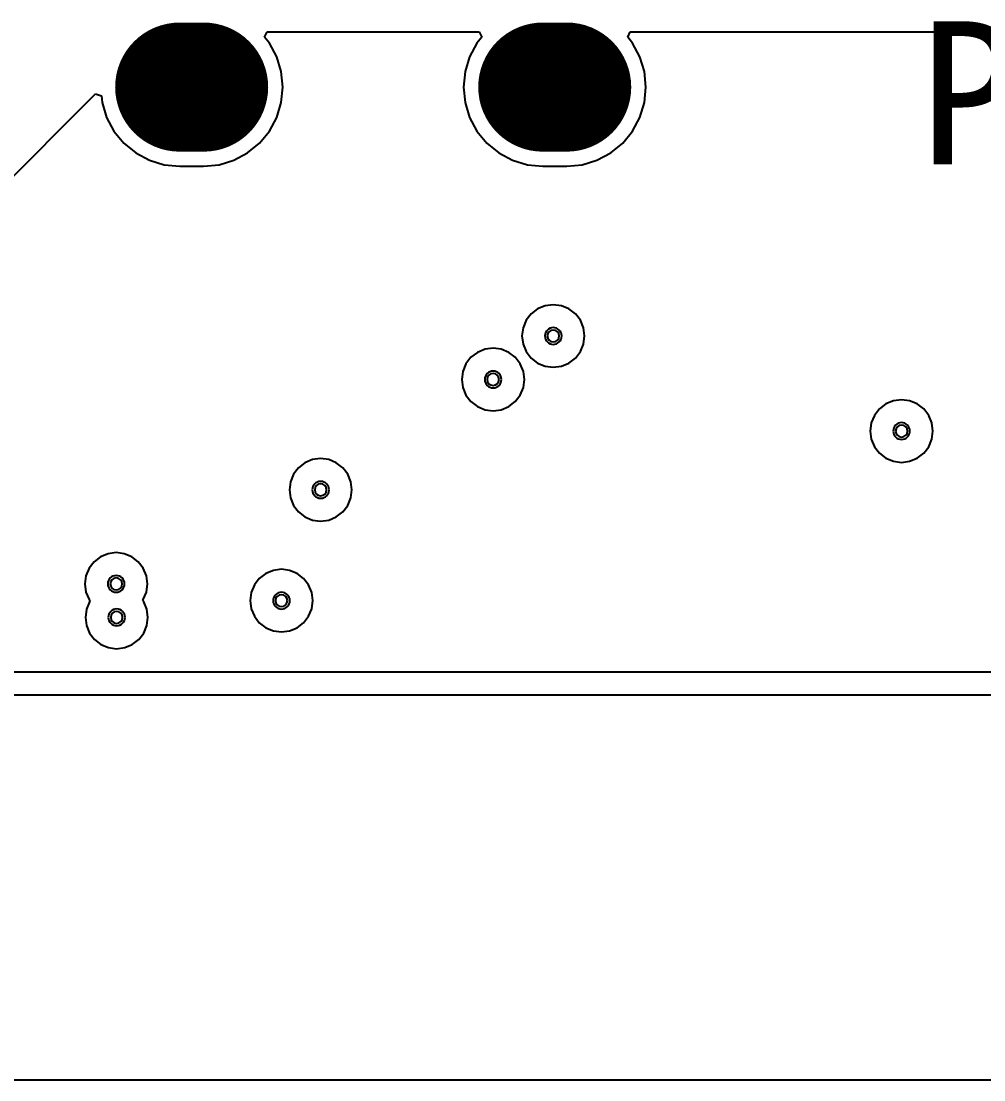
# Model space of a CAD drawing. Header units: inches. Extents: x 32166 to 34772, y 2386 to 4229.
# Drawn here: x 33898.3 to 33985.4, y 3771.9 to 3867.6 of the extents above; entities that cross this region are included whole.
import ezdxf

# ---------------------------------------------------------------- set-up
doc = ezdxf.new("R2010")
doc.units = ezdxf.units.IN
doc.header["$LTSCALE"] = 0.64311
doc.header["$MEASUREMENT"] = 0
for name, color, linetype in [('KEEPOUTLAYER', 6, 'CONTINUOUS'), ('MULTILAYER', 9, 'CONTINUOUS'), ('TOPLAYER', 1, 'CONTINUOUS'), ('TOPOVERLAY', 2, 'CONTINUOUS'), ('TOPSOLDER', 216, 'CONTINUOUS')]:
    doc.layers.add(name, color=color, linetype=linetype)
doc.styles.get("Standard").update_dxf_attribs({"font": 'txt', "width": 0.8})

msp = doc.modelspace()

# ---------------------------------------------------------------- linework, layer by layer
at = {"layer": 'KEEPOUTLAYER'}
for p, q in [((32893.167, 3806.731), (34340.368, 3806.731)), ((32893.167, 3771.91), (34340.368, 3771.91))]:
    msp.add_line(p, q, dxfattribs=at)
at = {"layer": 'MULTILAYER', "const_width": 10.8}
for points in [[(33912.644, 3861.682), (33914.804, 3861.682)], [(33945.476, 3861.682), (33947.636, 3861.682)]]:
    msp.add_lwpolyline(points, dxfattribs=at)
at = {"layer": 'MULTILAYER', "const_width": 5.4}
for points in [[(33915.344, 3861.682, 1), (33909.944, 3861.682, 1)], [(33917.504, 3861.682, 1), (33912.104, 3861.682, 1)], [(33948.176, 3861.682, 1), (33942.776, 3861.682, 1)], [(33950.336, 3861.682, 1), (33944.936, 3861.682, 1)]]:
    msp.add_lwpolyline(points, format="xyb", close=True, dxfattribs=at)
at = {"layer": 'MULTILAYER'}
for centre, start, end in [((33946.426, 3839.175), 0, 180), ((33946.426, 3839.175), 180, 0), ((33940.983, 3835.244), 0, 180), ((33940.983, 3835.244), 180, 0), ((33977.919, 3830.578), 0, 180), ((33977.919, 3830.578), 180, 0), ((33925.388, 3825.264), 0, 180), ((33925.388, 3825.264), 180, 0), ((33906.897, 3816.754), 0, 180), ((33906.897, 3816.754), 180, 0), ((33921.843, 3815.242), 0, 180), ((33921.843, 3815.242), 180, 0), ((33906.94, 3813.73), 0, 180), ((33906.94, 3813.73), 180, 0)]:
    msp.add_arc(centre, 0.54, start, end, dxfattribs=at)
at = {"layer": 'TOPLAYER'}
for p, q in [((33920.319, 3866.197), (33920.554, 3866.693)), ((33920.759, 3865.661), (33920.319, 3866.197)), ((33920.554, 3866.693), (33939.726, 3866.693)), ((33939.96, 3866.197), (33939.521, 3865.661)), ((33939.726, 3866.693), (33939.96, 3866.197)), ((33953.151, 3866.197), (33953.386, 3866.693)), ((33953.591, 3865.661), (33953.151, 3866.197)), ((33953.386, 3866.693), (34003.368, 3866.693)), ((33921.421, 3864.423), (33920.759, 3865.661)), ((33939.521, 3865.661), (33938.859, 3864.423)), ((33954.253, 3864.423), (33953.591, 3865.661)), ((33921.829, 3863.079), (33921.421, 3864.423)), ((33938.859, 3864.423), (33938.451, 3863.079)), ((33954.661, 3863.079), (33954.253, 3864.423)), ((33921.966, 3861.682), (33921.829, 3863.079)), ((33938.451, 3863.079), (33938.313, 3861.682)), ((33954.798, 3861.682), (33954.661, 3863.079)), ((33879.521, 3835.557), (33905.042, 3861.079)), ((33905.042, 3861.079), (33905.559, 3860.894)), ((33921.829, 3860.285), (33921.966, 3861.682)), ((33938.313, 3861.682), (33938.451, 3860.285)), ((33954.661, 3860.285), (33954.798, 3861.682)), ((33905.559, 3860.894), (33905.619, 3860.285)), ((33905.619, 3860.285), (33906.027, 3858.941)), ((33921.421, 3858.941), (33921.829, 3860.285)), ((33938.451, 3860.285), (33938.859, 3858.941)), ((33954.253, 3858.941), (33954.661, 3860.285)), ((33906.027, 3858.941), (33906.688, 3857.703)), ((33920.759, 3857.703), (33921.421, 3858.941)), ((33938.859, 3858.941), (33939.521, 3857.703)), ((33953.591, 3857.703), (33954.253, 3858.941)), ((33906.688, 3857.703), (33907.579, 3856.617)), ((33919.869, 3856.617), (33920.759, 3857.703)), ((33939.521, 3857.703), (33940.411, 3856.617)), ((33952.701, 3856.617), (33953.591, 3857.703)), ((33907.579, 3856.617), (33908.665, 3855.727)), ((33918.783, 3855.727), (33919.869, 3856.617)), ((33940.411, 3856.617), (33941.497, 3855.727)), ((33951.615, 3855.727), (33952.701, 3856.617)), ((33908.665, 3855.727), (33909.903, 3855.065)), ((33917.545, 3855.065), (33918.783, 3855.727)), ((33941.497, 3855.727), (33942.735, 3855.065)), ((33950.377, 3855.065), (33951.615, 3855.727)), ((33909.903, 3855.065), (33911.247, 3854.657)), ((33911.247, 3854.657), (33912.644, 3854.519)), ((33912.644, 3854.519), (33914.804, 3854.519)), ((33914.804, 3854.519), (33916.201, 3854.657)), ((33916.201, 3854.657), (33917.545, 3855.065)), ((33942.735, 3855.065), (33944.079, 3854.657)), ((33944.079, 3854.657), (33945.476, 3854.519)), ((33945.476, 3854.519), (33947.636, 3854.519)), ((33947.636, 3854.519), (33949.033, 3854.657)), ((33949.033, 3854.657), (33950.377, 3855.065)), ((33945.693, 3841.91), (33945.01, 3841.628)), ((33946.426, 3842.007), (33945.693, 3841.91)), ((33947.159, 3841.91), (33946.426, 3842.007)), ((33947.842, 3841.628), (33947.159, 3841.91)), ((33944.424, 3841.177), (33943.974, 3840.591)), ((33945.01, 3841.628), (33944.424, 3841.177)), ((33948.429, 3841.177), (33947.842, 3841.628)), ((33948.879, 3840.591), (33948.429, 3841.177)), ((33943.691, 3839.908), (33943.594, 3839.175)), ((33943.974, 3840.591), (33943.691, 3839.908)), ((33949.162, 3839.908), (33948.879, 3840.591)), ((33949.259, 3839.175), (33949.162, 3839.908)), ((33943.594, 3839.175), (33943.691, 3838.442)), ((33949.162, 3838.442), (33949.259, 3839.175)), ((33940.25, 3837.979), (33939.567, 3837.696)), ((33940.983, 3838.076), (33940.25, 3837.979)), ((33941.716, 3837.979), (33940.983, 3838.076)), ((33942.399, 3837.696), (33941.716, 3837.979)), ((33943.691, 3838.442), (33943.974, 3837.759)), ((33948.879, 3837.759), (33949.162, 3838.442)), ((33938.98, 3837.246), (33938.53, 3836.66)), ((33939.567, 3837.696), (33938.98, 3837.246)), ((33942.986, 3837.246), (33942.399, 3837.696)), ((33943.436, 3836.66), (33942.986, 3837.246)), ((33943.974, 3837.759), (33944.424, 3837.172)), ((33944.424, 3837.172), (33945.01, 3836.722)), ((33947.842, 3836.722), (33948.429, 3837.172)), ((33948.429, 3837.172), (33948.879, 3837.759)), ((33938.53, 3836.66), (33938.247, 3835.977)), ((33943.719, 3835.977), (33943.436, 3836.66)), ((33945.01, 3836.722), (33945.693, 3836.439)), ((33945.693, 3836.439), (33946.426, 3836.343)), ((33946.426, 3836.343), (33947.159, 3836.439)), ((33947.159, 3836.439), (33947.842, 3836.722)), ((33938.247, 3835.977), (33938.151, 3835.244)), ((33938.151, 3835.244), (33938.247, 3834.511)), ((33943.815, 3835.244), (33943.719, 3835.977)), ((33943.719, 3834.511), (33943.815, 3835.244)), ((33938.247, 3834.511), (33938.53, 3833.827)), ((33943.436, 3833.827), (33943.719, 3834.511)), ((33938.53, 3833.827), (33938.98, 3833.241)), ((33938.98, 3833.241), (33939.567, 3832.791)), ((33942.399, 3832.791), (33942.986, 3833.241)), ((33942.986, 3833.241), (33943.436, 3833.827)), ((33977.186, 3833.314), (33976.503, 3833.031)), ((33977.919, 3833.411), (33977.186, 3833.314)), ((33978.652, 3833.314), (33977.919, 3833.411)), ((33979.335, 3833.031), (33978.652, 3833.314)), ((33939.567, 3832.791), (33940.25, 3832.508)), ((33940.25, 3832.508), (33940.983, 3832.411)), ((33940.983, 3832.411), (33941.716, 3832.508)), ((33941.716, 3832.508), (33942.399, 3832.791)), ((33975.916, 3832.581), (33975.466, 3831.994)), ((33976.503, 3833.031), (33975.916, 3832.581)), ((33979.922, 3832.581), (33979.335, 3833.031)), ((33980.372, 3831.994), (33979.922, 3832.581)), ((33975.183, 3831.311), (33975.087, 3830.578)), ((33975.466, 3831.994), (33975.183, 3831.311)), ((33980.655, 3831.311), (33980.372, 3831.994)), ((33980.751, 3830.578), (33980.655, 3831.311)), ((33975.087, 3830.578), (33975.183, 3829.845)), ((33980.655, 3829.845), (33980.751, 3830.578)), ((33975.183, 3829.845), (33975.466, 3829.162)), ((33980.372, 3829.162), (33980.655, 3829.845)), ((33975.466, 3829.162), (33975.916, 3828.576)), ((33975.916, 3828.576), (33976.503, 3828.126)), ((33979.335, 3828.126), (33979.922, 3828.576)), ((33979.922, 3828.576), (33980.372, 3829.162)), ((33923.972, 3827.717), (33923.385, 3827.267)), ((33924.655, 3828), (33923.972, 3827.717)), ((33925.388, 3828.097), (33924.655, 3828)), ((33926.121, 3828), (33925.388, 3828.097)), ((33926.804, 3827.717), (33926.121, 3828)), ((33927.391, 3827.267), (33926.804, 3827.717)), ((33976.503, 3828.126), (33977.186, 3827.843)), ((33977.186, 3827.843), (33977.919, 3827.746)), ((33977.919, 3827.746), (33978.652, 3827.843)), ((33978.652, 3827.843), (33979.335, 3828.126)), ((33922.935, 3826.68), (33922.652, 3825.997)), ((33923.385, 3827.267), (33922.935, 3826.68)), ((33927.841, 3826.68), (33927.391, 3827.267)), ((33928.124, 3825.997), (33927.841, 3826.68)), ((33922.652, 3825.997), (33922.556, 3825.264)), ((33928.22, 3825.264), (33928.124, 3825.997)), ((33922.556, 3825.264), (33922.652, 3824.531)), ((33928.124, 3824.531), (33928.22, 3825.264)), ((33922.652, 3824.531), (33922.935, 3823.848)), ((33922.935, 3823.848), (33923.385, 3823.262)), ((33927.391, 3823.262), (33927.841, 3823.848)), ((33927.841, 3823.848), (33928.124, 3824.531)), ((33923.385, 3823.262), (33923.972, 3822.812)), ((33923.972, 3822.812), (33924.655, 3822.529)), ((33926.121, 3822.529), (33926.804, 3822.812)), ((33926.804, 3822.812), (33927.391, 3823.262)), ((33924.655, 3822.529), (33925.388, 3822.432)), ((33925.388, 3822.432), (33926.121, 3822.529)), ((33905.481, 3819.207), (33904.894, 3818.757)), ((33906.164, 3819.49), (33905.481, 3819.207)), ((33906.897, 3819.586), (33906.164, 3819.49)), ((33907.63, 3819.49), (33906.897, 3819.586)), ((33908.313, 3819.207), (33907.63, 3819.49)), ((33908.9, 3818.757), (33908.313, 3819.207)), ((33904.444, 3818.17), (33904.161, 3817.487)), ((33904.894, 3818.757), (33904.444, 3818.17)), ((33909.35, 3818.17), (33908.9, 3818.757)), ((33909.633, 3817.487), (33909.35, 3818.17)), ((33921.11, 3817.978), (33920.427, 3817.695)), ((33921.843, 3818.075), (33921.11, 3817.978)), ((33922.576, 3817.978), (33921.843, 3818.075)), ((33923.26, 3817.695), (33922.576, 3817.978)), ((33904.161, 3817.487), (33904.065, 3816.754)), ((33909.729, 3816.754), (33909.633, 3817.487)), ((33919.841, 3817.245), (33919.391, 3816.658)), ((33920.427, 3817.695), (33919.841, 3817.245)), ((33923.846, 3817.245), (33923.26, 3817.695)), ((33924.296, 3816.658), (33923.846, 3817.245)), ((33904.065, 3816.754), (33904.161, 3816.021)), ((33904.161, 3816.021), (33904.444, 3815.338)), ((33909.35, 3815.338), (33909.633, 3816.021)), ((33909.633, 3816.021), (33909.729, 3816.754)), ((33919.108, 3815.975), (33919.011, 3815.242)), ((33919.391, 3816.658), (33919.108, 3815.975)), ((33924.579, 3815.975), (33924.296, 3816.658)), ((33924.676, 3815.242), (33924.579, 3815.975)), ((33904.487, 3815.146), (33904.204, 3814.463)), ((33904.444, 3815.338), (33904.539, 3815.214)), ((33904.539, 3815.214), (33904.487, 3815.146)), ((33909.298, 3815.27), (33909.35, 3815.338)), ((33909.393, 3815.146), (33909.298, 3815.27)), ((33909.676, 3814.463), (33909.393, 3815.146)), ((33919.011, 3815.242), (33919.108, 3814.509)), ((33924.579, 3814.509), (33924.676, 3815.242)), ((33904.204, 3814.463), (33904.108, 3813.73)), ((33909.772, 3813.73), (33909.676, 3814.463)), ((33919.108, 3814.509), (33919.391, 3813.826)), ((33924.296, 3813.826), (33924.579, 3814.509)), ((33904.108, 3813.73), (33904.204, 3812.997)), ((33909.676, 3812.997), (33909.772, 3813.73)), ((33919.391, 3813.826), (33919.841, 3813.24)), ((33919.841, 3813.24), (33920.427, 3812.79)), ((33923.26, 3812.79), (33923.846, 3813.24)), ((33923.846, 3813.24), (33924.296, 3813.826)), ((33904.204, 3812.997), (33904.487, 3812.314)), ((33904.487, 3812.314), (33904.937, 3811.727)), ((33908.943, 3811.727), (33909.393, 3812.314)), ((33909.393, 3812.314), (33909.676, 3812.997)), ((33920.427, 3812.79), (33921.11, 3812.507)), ((33921.11, 3812.507), (33921.843, 3812.41)), ((33921.843, 3812.41), (33922.576, 3812.507)), ((33922.576, 3812.507), (33923.26, 3812.79)), ((33904.937, 3811.727), (33905.524, 3811.277)), ((33905.524, 3811.277), (33906.207, 3810.994)), ((33907.673, 3810.994), (33908.356, 3811.277)), ((33908.356, 3811.277), (33908.943, 3811.727)), ((33906.207, 3810.994), (33906.94, 3810.898)), ((33906.94, 3810.898), (33907.673, 3810.994)), ((34126.052, 3808.773), (33890.214, 3808.773))]:
    msp.add_line(p, q, dxfattribs=at)
at = {"layer": 'TOPLAYER', "const_width": 10.8}
for points in [[(33912.644, 3861.682), (33914.804, 3861.682)], [(33945.476, 3861.682), (33947.636, 3861.682)]]:
    msp.add_lwpolyline(points, dxfattribs=at)
at = {"layer": 'TOPLAYER', "const_width": 5.4}
for points in [[(33915.344, 3861.682, 1), (33909.944, 3861.682, 1)], [(33917.504, 3861.682, 1), (33912.104, 3861.682, 1)], [(33948.176, 3861.682, 1), (33942.776, 3861.682, 1)], [(33950.336, 3861.682, 1), (33944.936, 3861.682, 1)]]:
    msp.add_lwpolyline(points, format="xyb", close=True, dxfattribs=at)
at = {"layer": 'TOPLAYER'}
for centre, start, end in [((33946.426, 3839.175), 0, 180), ((33946.426, 3839.175), 180, 0), ((33940.983, 3835.244), 0, 180), ((33940.983, 3835.244), 180, 0), ((33977.919, 3830.578), 0, 180), ((33977.919, 3830.578), 180, 0), ((33925.388, 3825.264), 0, 180), ((33925.388, 3825.264), 180, 0), ((33906.897, 3816.754), 0, 180), ((33906.897, 3816.754), 180, 0), ((33921.843, 3815.242), 0, 180), ((33921.843, 3815.242), 180, 0), ((33906.94, 3813.73), 0, 180), ((33906.94, 3813.73), 180, 0)]:
    msp.add_arc(centre, 0.54, start, end, dxfattribs=at)
at = {"layer": 'TOPSOLDER', "const_width": 11.678}
for points in [[(33912.644, 3861.682), (33914.804, 3861.682)], [(33945.476, 3861.682), (33947.636, 3861.682)]]:
    msp.add_lwpolyline(points, dxfattribs=at)
at = {"layer": 'TOPSOLDER', "const_width": 5.839}
for points in [[(33915.563, 3861.682, 1), (33909.724, 3861.682, 1)], [(33917.723, 3861.682, 1), (33911.884, 3861.682, 1)], [(33948.395, 3861.682, 1), (33942.556, 3861.682, 1)], [(33950.555, 3861.682, 1), (33944.716, 3861.682, 1)]]:
    msp.add_lwpolyline(points, format="xyb", close=True, dxfattribs=at)
at = {"layer": 'TOPSOLDER'}
for centre, start, end in [((33946.426, 3839.175), 0, 180), ((33946.426, 3839.175), 180, 0), ((33940.983, 3835.244), 0, 180), ((33940.983, 3835.244), 180, 0), ((33977.919, 3830.578), 0, 180), ((33977.919, 3830.578), 180, 0), ((33925.388, 3825.264), 0, 180), ((33925.388, 3825.264), 180, 0), ((33906.897, 3816.754), 0, 180), ((33906.897, 3816.754), 180, 0), ((33921.843, 3815.242), 0, 180), ((33921.843, 3815.242), 180, 0), ((33906.94, 3813.73), 0, 180), ((33906.94, 3813.73), 180, 0)]:
    msp.add_arc(centre, 0.759, start, end, dxfattribs=at)

# ---------------------------------------------------------------- texts
at = {"layer": 'TOPOVERLAY'}
msp.add_text('P2', height=12.96, rotation=360, dxfattribs=at).set_placement((33979.561, 3854.684))

doc.saveas('drawing.dxf')
